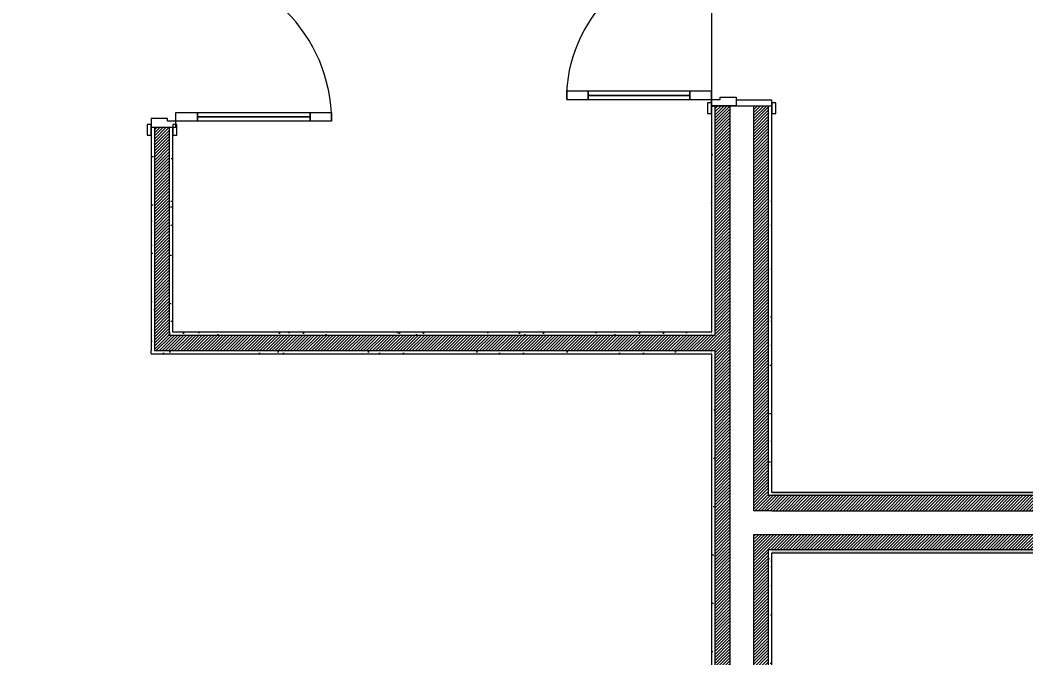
# Model space of a CAD drawing. Header units: millimetres. Extents: x 141848 to 1648660, y -821378 to -151356.
# Drawn here: x 174667 to 179334, y -212023 to -209065 of the extents above; entities that cross this region are included whole.
import ezdxf

# ---------------------------------------------------------------- set-up
doc = ezdxf.new("R2010")
doc.units = ezdxf.units.MM
doc.header["$MEASUREMENT"] = 0
doc.linetypes.add('Wipeout_Contour', pattern=[1000, 0, -1000])
for name, color, linetype in [('Cotations - 1_100', 7, 'Continuous'), ('Portes ARCHICAD', 7, 'Continuous'), ('Sols_ Dalles', 7, 'Continuous'), ('Structure - Murs extérieurs', 7, 'Continuous')]:
    doc.layers.add(name, color=color, linetype=linetype)
doc.styles.add('STYLE_GENERE_2', font='')
doc.styles.get('STYLE_GENERE_2').set_extended_font_data('Arial')
doc.dimstyles.new('STYLE_GENERE__1', dxfattribs={"dimtxt": 250, "dimasz": 190, "dimexe": 1.25, "dimexo": 0.625, "dimgap": 0, "dimtad": 1, "dimlfac": 0.001, "dimtxsty": 'STYLE_GENERE_2', "dimblk": 'ARROWHEAD_6', "dimblk1": 'ARROWHEAD_6', "dimblk2": 'ARROWHEAD_6', "dimcen": 2.5, "dimse1": 1, "dimse2": 1, "dimclrd": 7, "dimclre": 7, "dimclrt": 7, "dimazin": 3, "dimtfac": 1, "dimtmove": 0, "dimatfit": 3})
pattern_1 = [(45, (0, 175), (-55.68466, 55.68466), [0, -52.5, 0, -78.75]), (110, (175, 175), (74.000794, 26.934086), [0, -38.5, 0, -66.5])]
pattern_2 = [(45, (0, 0), (-7.0710678, 7.0710678), [])]

# ---------------------------------------------------------------- blocks, each defined once
blk = doc.blocks.new('Porte double 25')
at = {"layer": 'Portes ARCHICAD', "color": 7, "linetype": 'Continuous', "lineweight": 5}
for p, q in [((-672, 672), (-672, 572)), ((-632, 672), (-672, 672)), ((-632, 572), (-632, 672)), ((632, 572), (632, 672)), ((632, 672), (672, 672)), ((672, 672), (672, 572)), ((-672, 572), (-632, 572)), ((-652, 572), (-652, 100)), ((672, 572), (632, 572)), ((652, 572), (652, 100)), ((-632, 100), (-672, 100)), ((-672, 100), (-672, 0)), ((-632, 0), (-632, 100)), ((632, 0), (632, 100)), ((632, 100), (672, 100)), ((672, 100), (672, 0)), ((-737, 0), (-737, 19)), ((-737, 19), (-687, 19)), ((-687, 0), (-737, 0)), ((-700, 0), (-737, 0)), ((-700, 0), (-737, 0)), ((-672, 0), (-700, 0)), ((-700, 0), (-700, -115)), ((-700, 0), (-700, -15)), ((-700, 0), (-700, -15)), ((-687, 19), (-687, 0)), ((-672, -40), (-672, 0)), ((-672, 0), (-632, 0)), ((672, 0), (632, 0)), ((700, 0), (672, 0)), ((672, 0), (672, -40)), ((687, 19), (737, 19)), ((687, 0), (687, 19)), ((737, 0), (687, 0)), ((700, -115), (700, 0)), ((700, 0), (700, -15)), ((700, 0), (700, -15)), ((700, 0), (737, 0)), ((700, 0), (737, 0)), ((737, 19), (737, 0)), ((-700, -15), (-700, -85)), ((-700, -15), (-700, -85)), ((-660, -40), (-672, -40)), ((-660, -115), (-660, -40)), ((672, -40), (660, -40)), ((660, -40), (660, -115)), ((700, -15), (700, -85)), ((700, -15), (700, -85)), ((-700, -85), (-700, -115)), ((-700, -85), (-700, -115)), ((700, -85), (700, -115)), ((700, -85), (700, -115)), ((-700, -280), (-700, -115)), ((-700, -115), (-675, -115)), ((-700, -115), (-660, -115)), ((-700, -115), (-700, -195)), ((-700, -115), (-700, -195)), ((-675, -115), (-675, -280)), ((660, -115), (700, -115)), ((675, -280), (675, -115)), ((675, -115), (700, -115)), ((700, -115), (700, -280)), ((700, -115), (700, -195)), ((700, -115), (700, -195)), ((-700, -195), (-700, -265)), ((-700, -195), (-700, -265)), ((700, -195), (700, -265)), ((700, -195), (700, -265)), ((-737, -299), (-737, -280)), ((-737, -280), (-687, -280)), ((-700, -280), (-737, -280)), ((-700, -280), (-737, -280)), ((-700, -265), (-700, -280)), ((-700, -265), (-700, -280)), ((-675, -280), (-700, -280)), ((-687, -280), (-687, -299)), ((700, -280), (675, -280)), ((687, -280), (737, -280)), ((687, -299), (687, -280)), ((700, -265), (700, -280)), ((700, -265), (700, -280)), ((700, -280), (737, -280)), ((700, -280), (737, -280)), ((737, -280), (737, -299)), ((-687, -299), (-737, -299)), ((737, -299), (687, -299))]:
    blk.add_line(p, q, dxfattribs=at)
at = {"layer": 'Portes ARCHICAD', "color": 7, "linetype": 'Continuous', "lineweight": 5, "flags": 128}
for points in [[(-672, 572), (-672, 100), (-652, 100), (-652, 572)], [(-652, 572), (-652, 100), (-632, 100), (-632, 572)], [(652, 572), (652, 100), (632, 100), (632, 572)], [(672, 572), (672, 100), (652, 100), (652, 572)]]:
    blk.add_lwpolyline(points, close=True, dxfattribs=at)
at = {"layer": 'Portes ARCHICAD', "color": 7, "linetype": 'Continuous', "lineweight": 5}
for centre, start, end in [((-672, 0), 0, 90), ((672, 0), 90, 180)]:
    blk.add_arc(centre, 672, start, end, dxfattribs=at)
blk = doc.blocks.new('Mur_23_1', base_point=(177875.5, -216895.6))
at = {"color": 254, "linetype": 'Wipeout_Contour', "lineweight": 0, "ltscale": 1100814.665457086}
blk.add_wipeout([(177875.5, -210512.4), (177890.5, -210512.4), (177890.5, -209461.7), (177875.5, -209461.7)], dxfattribs=at)
at = {"color": 254, "linetype": 'Wipeout_Contour', "lineweight": 0, "ltscale": 1102635.560287489}
blk.add_wipeout([(178140.5, -211255.6), (178155.5, -211255.6), (178155.5, -209461.7), (178140.5, -209461.7)], dxfattribs=at)
at = {"color": 254, "linetype": 'Wipeout_Contour', "lineweight": 0, "ltscale": 1102700.65385611}
blk.add_wipeout([(177890.5, -210612.4), (177890.5, -210597.4), (177875.5, -210597.4), (177875.5, -210612.4)], dxfattribs=at)
at = {"color": 254, "linetype": 'Wipeout_Contour', "lineweight": 0, "ltscale": 1106206.847679935}
blk.add_wipeout([(178155.5, -211535.6), (178155.5, -211520.6), (178140.5, -211520.6), (178140.5, -211535.6)], dxfattribs=at)
at = {"linetype": 'Continuous', "lineweight": 5, "true_color": 0x5f5f5f}
h = blk.add_hatch(dxfattribs=at)
h.set_pattern_fill('Enduit_0001', color=251, style=0, pattern_type=2)
h.set_pattern_definition(pattern_1)
h.paths.add_polyline_path([(177875.5, -210512.4), (177890.5, -210512.4), (177890.5, -209461.7), (177875.5, -209461.7)])
h = blk.add_hatch(dxfattribs=at)
h.set_pattern_fill('Enduit_0001', color=251, style=0, pattern_type=2)
h.set_pattern_definition(pattern_1)
h.paths.add_polyline_path([(178140.5, -211255.6), (178155.5, -211255.6), (178155.5, -209461.7), (178140.5, -209461.7)])
h = blk.add_hatch(dxfattribs=at)
h.set_pattern_fill('Enduit_0001', color=251, style=0, pattern_type=2)
h.set_pattern_definition(pattern_1)
h.paths.add_polyline_path([(177890.5, -210612.4), (177890.5, -210597.4), (177875.5, -210597.4), (177875.5, -210612.4)])
h = blk.add_hatch(dxfattribs=at)
h.set_pattern_fill('Enduit_0001', color=251, style=0, pattern_type=2)
h.set_pattern_definition(pattern_1)
h.paths.add_polyline_path([(178155.5, -211535.6), (178155.5, -211520.6), (178140.5, -211520.6), (178140.5, -211535.6)])
at = {"color": 254, "linetype": 'Wipeout_Contour', "lineweight": 0, "ltscale": 1102440.929173959}
blk.add_wipeout([(177890.5, -210527.4), (177890.5, -210512.4), (177875.5, -210512.4), (177875.5, -210527.4)], dxfattribs=at)
at = {"color": 254, "linetype": 'Wipeout_Contour', "lineweight": 0, "ltscale": 1104953.858259176}
blk.add_wipeout([(177890.5, -212070), (177890.5, -210612.4), (177875.5, -210612.4), (177875.5, -212070)], dxfattribs=at)
at = {"color": 254, "linetype": 'Wipeout_Contour', "lineweight": 0, "ltscale": 1105396.288857299}
blk.add_wipeout([(178155.5, -211270.6), (178155.5, -211255.6), (178140.5, -211255.6), (178140.5, -211270.6)], dxfattribs=at)
at = {"color": 254, "linetype": 'Wipeout_Contour', "lineweight": 0, "ltscale": 1108658.79695027}
blk.add_wipeout([(178140.5, -211535.6), (178140.5, -213120.9), (178155.5, -213120.9), (178155.5, -211535.6)], dxfattribs=at)
at = {"linetype": 'Continuous', "lineweight": 5, "true_color": 0x5f5f5f}
h = blk.add_hatch(dxfattribs=at)
h.set_pattern_fill('Enduit_0001', color=251, style=0, pattern_type=2)
h.set_pattern_definition(pattern_1)
h.paths.add_polyline_path([(177890.5, -210527.4), (177890.5, -210512.4), (177875.5, -210512.4), (177875.5, -210527.4)])
h = blk.add_hatch(dxfattribs=at)
h.set_pattern_fill('Enduit_0001', color=251, style=0, pattern_type=2)
h.set_pattern_definition(pattern_1)
h.paths.add_polyline_path([(177890.5, -212070), (177890.5, -210612.4), (177875.5, -210612.4), (177875.5, -212070)])
h = blk.add_hatch(dxfattribs=at)
h.set_pattern_fill('Enduit_0001', color=251, style=0, pattern_type=2)
h.set_pattern_definition(pattern_1)
h.paths.add_polyline_path([(178155.5, -211270.6), (178155.5, -211255.6), (178140.5, -211255.6), (178140.5, -211270.6)])
h = blk.add_hatch(dxfattribs=at)
h.set_pattern_fill('Enduit_0001', color=251, style=0, pattern_type=2)
h.set_pattern_definition(pattern_1)
h.paths.add_polyline_path([(178140.5, -211535.6), (178140.5, -213120.9), (178155.5, -213120.9), (178155.5, -211535.6)])
at = {"color": 254, "linetype": 'Wipeout_Contour', "lineweight": 0, "ltscale": 1100947.473749833}
blk.add_wipeout([(177890.5, -210527.4), (177960.5, -210527.4), (177960.5, -209461.7), (177890.5, -209461.7)], dxfattribs=at)
at = {"linetype": 'Continuous', "lineweight": 5, "true_color": 0x5f5f5f}
h = blk.add_hatch(dxfattribs=at)
h.set_pattern_fill('Briques_terre_cuite__int_97', color=251, style=0, pattern_type=2)
h.set_pattern_definition(pattern_2)
h.paths.add_polyline_path([(177890.5, -210527.4), (177960.5, -210527.4), (177960.5, -209461.7), (177890.5, -209461.7)])
at = {"color": 7, "linetype": 'Continuous', "lineweight": 5}
for q in [(177875.5, -209498.7), (177890.5, -209461.7)]:
    blk.add_line((177875.5, -209461.7), q, dxfattribs=at)
at = {"color": 254, "linetype": 'Wipeout_Contour', "lineweight": 0, "ltscale": 1102680.510046875}
blk.add_wipeout([(177960.5, -210597.4), (177960.5, -210527.4), (177890.5, -210527.4), (177890.5, -210597.4)], dxfattribs=at)
at = {"linetype": 'Continuous', "lineweight": 5, "true_color": 0x5f5f5f}
h = blk.add_hatch(dxfattribs=at)
h.set_pattern_fill('Briques_terre_cuite__int_97', color=251, style=0, pattern_type=2)
h.set_pattern_definition(pattern_2)
h.paths.add_polyline_path([(177960.5, -210597.4), (177960.5, -210527.4), (177890.5, -210527.4), (177890.5, -210597.4)])
at = {"color": 7, "linetype": 'Continuous', "lineweight": 5}
for p, q in [((177890.5, -209461.7), (177890.5, -210527.4)), ((177890.5, -210527.4), (177875.5, -210527.4))]:
    blk.add_line(p, q, dxfattribs=at)
at = {"color": 7, "linetype": 'Continuous', "lineweight": 5, "flags": 128}
blk.add_lwpolyline([(177875.5, -209461.7), (177875.5, -210512.4)], dxfattribs=at)
at = {"color": 254, "linetype": 'Wipeout_Contour', "lineweight": 0, "ltscale": 1105063.408848827}
blk.add_wipeout([(177960.5, -212085), (177960.5, -210597.4), (177890.5, -210597.4), (177890.5, -212085)], dxfattribs=at)
at = {"linetype": 'Continuous', "lineweight": 5, "true_color": 0x5f5f5f}
h = blk.add_hatch(dxfattribs=at)
h.set_pattern_fill('Briques_terre_cuite__int_97', color=251, style=0, pattern_type=2)
h.set_pattern_definition(pattern_2)
h.paths.add_polyline_path([(177960.5, -212085), (177960.5, -210597.4), (177890.5, -210597.4), (177890.5, -212085)])
at = {"color": 7, "linetype": 'Continuous', "lineweight": 5}
for p, q in [((177875.5, -210597.4), (177890.5, -210597.4)), ((177890.5, -210597.4), (177890.5, -212085))]:
    blk.add_line(p, q, dxfattribs=at)
at = {"color": 7, "linetype": 'Continuous', "lineweight": 5, "flags": 128}
blk.add_lwpolyline([(177875.5, -210612.4), (177875.5, -212070)], dxfattribs=at)
at = {"color": 254, "linetype": 'Wipeout_Contour', "lineweight": 0, "ltscale": 1102423.136729108}
blk.add_wipeout([(177960.5, -211340.6), (178070.5, -211340.6), (178070.5, -209461.7), (177960.5, -209461.7)], dxfattribs=at)
at = {"color": 7, "linetype": 'Continuous', "lineweight": 5}
for p, q in [((177890.5, -209461.7), (177960.5, -209461.7)), ((177960.5, -209461.7), (177990.5, -209461.7))]:
    blk.add_line(p, q, dxfattribs=at)
at = {"color": 254, "linetype": 'Wipeout_Contour', "lineweight": 0, "ltscale": 1102548.644391995}
blk.add_wipeout([(178070.5, -211270.6), (178140.5, -211270.6), (178140.5, -209461.7), (178070.5, -209461.7)], dxfattribs=at)
at = {"color": 254, "linetype": 'Wipeout_Contour', "lineweight": 0, "ltscale": 1105460.073086165}
blk.add_wipeout([(178070.5, -211450.6), (178070.5, -211340.6), (177960.5, -211340.6), (177960.5, -211450.6)], dxfattribs=at)
at = {"linetype": 'Continuous', "lineweight": 5, "true_color": 0x5f5f5f}
h = blk.add_hatch(dxfattribs=at)
h.set_pattern_fill('Briques_terre_cuite__int_97', color=251, style=0, pattern_type=2)
h.set_pattern_definition(pattern_2)
h.paths.add_polyline_path([(178070.5, -211270.6), (178140.5, -211270.6), (178140.5, -209461.7), (178070.5, -209461.7)])
at = {"color": 7, "linetype": 'Continuous', "lineweight": 5}
for p, q in [((177960.5, -209461.7), (177960.5, -211340.6)), ((177990.5, -209461.7), (178070.5, -209461.7)), ((178070.5, -209461.7), (178140.5, -209461.7)), ((178140.5, -209461.7), (178155.5, -209461.7)), ((178155.5, -209461.7), (178155.5, -209498.7))]:
    blk.add_line(p, q, dxfattribs=at)
at = {"layer": 'Portes ARCHICAD', "color": 7, "linetype": 'Continuous', "lineweight": 5, "xscale": -1, "zscale": 1000, "rotation": 90}
blk.add_blockref('Porte double 25', (177875.5, -208761.7), dxfattribs=at)
at = {"color": 254, "linetype": 'Wipeout_Contour', "lineweight": 0, "ltscale": 1108188.163998647}
blk.add_wipeout([(177960.5, -211450.6), (177960.5, -213120.9), (178070.5, -213120.9), (178070.5, -211450.6)], dxfattribs=at)
at = {"color": 7, "linetype": 'Continuous', "lineweight": 5}
for p, q in [((177960.5, -211340.6), (177960.5, -211450.6)), ((177960.5, -211450.6), (177960.5, -213120.9))]:
    blk.add_line(p, q, dxfattribs=at)
at = {"color": 254, "linetype": 'Wipeout_Contour', "lineweight": 0, "ltscale": 1105416.694641163}
blk.add_wipeout([(178140.5, -211340.6), (178140.5, -211270.6), (178070.5, -211270.6), (178070.5, -211340.6)], dxfattribs=at)
at = {"color": 254, "linetype": 'Wipeout_Contour', "lineweight": 0, "ltscale": 1105967.31745343}
blk.add_wipeout([(178140.5, -211520.6), (178140.5, -211450.6), (178070.5, -211450.6), (178070.5, -211520.6)], dxfattribs=at)
at = {"linetype": 'Continuous', "lineweight": 5, "true_color": 0x5f5f5f}
h = blk.add_hatch(dxfattribs=at)
h.set_pattern_fill('Briques_terre_cuite__int_97', color=251, style=0, pattern_type=2)
h.set_pattern_definition(pattern_2)
h.paths.add_polyline_path([(178140.5, -211340.6), (178140.5, -211270.6), (178070.5, -211270.6), (178070.5, -211340.6)])
h = blk.add_hatch(dxfattribs=at)
h.set_pattern_fill('Briques_terre_cuite__int_97', color=251, style=0, pattern_type=2)
h.set_pattern_definition(pattern_2)
h.paths.add_polyline_path([(178140.5, -211520.6), (178140.5, -211450.6), (178070.5, -211450.6), (178070.5, -211520.6)])
at = {"color": 7, "linetype": 'Continuous', "lineweight": 5}
for p, q in [((178070.5, -209461.7), (178070.5, -211270.6)), ((178140.5, -211270.6), (178140.5, -209461.7)), ((178070.5, -211270.6), (178070.5, -211340.6)), ((178155.5, -211270.6), (178140.5, -211270.6)), ((178140.5, -211340.6), (178070.5, -211340.6)), ((178070.5, -211450.6), (178140.5, -211450.6))]:
    blk.add_line(p, q, dxfattribs=at)
at = {"color": 7, "linetype": 'Continuous', "lineweight": 5, "flags": 128}
blk.add_lwpolyline([(178155.5, -211255.6), (178155.5, -209461.7)], dxfattribs=at)
at = {"color": 254, "linetype": 'Wipeout_Contour', "lineweight": 0, "ltscale": 1108526.592801025}
blk.add_wipeout([(178070.5, -211520.6), (178070.5, -213120.9), (178140.5, -213120.9), (178140.5, -211520.6)], dxfattribs=at)
at = {"linetype": 'Continuous', "lineweight": 5, "true_color": 0x5f5f5f}
h = blk.add_hatch(dxfattribs=at)
h.set_pattern_fill('Briques_terre_cuite__int_97', color=251, style=0, pattern_type=2)
h.set_pattern_definition(pattern_2)
h.paths.add_polyline_path([(178070.5, -211520.6), (178070.5, -213120.9), (178140.5, -213120.9), (178140.5, -211520.6)])
at = {"color": 7, "linetype": 'Continuous', "lineweight": 5}
for p, q in [((178070.5, -211450.6), (178070.5, -211520.6)), ((178070.5, -211520.6), (178070.5, -213120.9)), ((178140.5, -211520.6), (178155.5, -211520.6)), ((178140.5, -213120.9), (178140.5, -211520.6))]:
    blk.add_line(p, q, dxfattribs=at)
at = {"color": 7, "linetype": 'Continuous', "lineweight": 5, "flags": 128}
blk.add_lwpolyline([(178155.5, -213120.9), (178155.5, -211535.6)], dxfattribs=at)
blk = doc.blocks.new('Mur_25_1', base_point=(185576, -211395.6))
at = {"color": 254, "linetype": 'Wipeout_Contour', "lineweight": 0, "ltscale": 1105526.259335811}
blk.add_wipeout([(178155.5, -211340.6), (178155.5, -211270.6), (178140.5, -211270.6), (178140.5, -211340.6)], dxfattribs=at)
at = {"linetype": 'Continuous', "lineweight": 5, "true_color": 0x5f5f5f}
h = blk.add_hatch(dxfattribs=at)
h.set_pattern_fill('Briques_terre_cuite__int_97', color=251, style=0, pattern_type=2)
h.set_pattern_definition(pattern_2)
h.paths.add_polyline_path([(178155.5, -211340.6), (178155.5, -211270.6), (178140.5, -211270.6), (178140.5, -211340.6)])
at = {"color": 254, "linetype": 'Wipeout_Contour', "lineweight": 0, "ltscale": 1114728.128493999}
blk.add_wipeout([(185296, -211255.6), (178155.5, -211255.6), (178155.5, -211270.6), (185296, -211270.6)], dxfattribs=at)
at = {"color": 254, "linetype": 'Wipeout_Contour', "lineweight": 0, "ltscale": 1105801.524613}
blk.add_wipeout([(178155.5, -211450.6), (178155.5, -211340.6), (178140.5, -211340.6), (178140.5, -211450.6)], dxfattribs=at)
at = {"linetype": 'Continuous', "lineweight": 5, "true_color": 0x5f5f5f}
h = blk.add_hatch(dxfattribs=at)
h.set_pattern_fill('Enduit_0001', color=251, style=0, pattern_type=2)
h.set_pattern_definition(pattern_1)
h.paths.add_polyline_path([(185296, -211255.6), (178155.5, -211255.6), (178155.5, -211270.6), (185296, -211270.6)])
at = {"color": 254, "linetype": 'Wipeout_Contour', "lineweight": 0, "ltscale": 1106076.827601533}
blk.add_wipeout([(178155.5, -211520.6), (178155.5, -211450.6), (178140.5, -211450.6), (178140.5, -211520.6)], dxfattribs=at)
at = {"linetype": 'Continuous', "lineweight": 5, "true_color": 0x5f5f5f}
h = blk.add_hatch(dxfattribs=at)
h.set_pattern_fill('Briques_terre_cuite__int_97', color=251, style=0, pattern_type=2)
h.set_pattern_definition(pattern_2)
h.paths.add_polyline_path([(178155.5, -211520.6), (178155.5, -211450.6), (178140.5, -211450.6), (178140.5, -211520.6)])
at = {"color": 254, "linetype": 'Wipeout_Contour', "lineweight": 0, "ltscale": 1105691.987195035}
blk.add_wipeout([(178140.5, -211450.6), (178140.5, -211340.6), (178070.5, -211340.6), (178070.5, -211450.6)], dxfattribs=at)
at = {"color": 254, "linetype": 'Wipeout_Contour', "lineweight": 0, "ltscale": 1115531.962706978}
blk.add_wipeout([(178155.5, -211535.6), (185296, -211535.6), (185296, -211520.6), (178155.5, -211520.6)], dxfattribs=at)
at = {"linetype": 'Continuous', "lineweight": 5, "true_color": 0x5f5f5f}
h = blk.add_hatch(dxfattribs=at)
h.set_pattern_fill('Enduit_0001', color=251, style=0, pattern_type=2)
h.set_pattern_definition(pattern_1)
h.paths.add_polyline_path([(178155.5, -211535.6), (185296, -211535.6), (185296, -211520.6), (178155.5, -211520.6)])
at = {"color": 254, "linetype": 'Wipeout_Contour', "lineweight": 0, "ltscale": 1115403.020742392}
blk.add_wipeout([(178155.5, -211520.6), (185296, -211520.6), (185296, -211450.6), (178155.5, -211450.6)], dxfattribs=at)
at = {"linetype": 'Continuous', "lineweight": 5, "true_color": 0x5f5f5f}
h = blk.add_hatch(dxfattribs=at)
h.set_pattern_fill('Briques_terre_cuite__int_97', color=251, style=0, pattern_type=2)
h.set_pattern_definition(pattern_2)
h.paths.add_polyline_path([(178155.5, -211520.6), (185296, -211520.6), (185296, -211450.6), (178155.5, -211450.6)])
at = {"color": 7, "linetype": 'Continuous', "lineweight": 5}
for p, q in [((178140.5, -211520.6), (178155.5, -211520.6)), ((178155.5, -211520.6), (185296, -211520.6))]:
    blk.add_line(p, q, dxfattribs=at)
at = {"color": 7, "linetype": 'Continuous', "lineweight": 5, "flags": 128}
blk.add_lwpolyline([(178155.5, -211535.6), (185296, -211535.6)], dxfattribs=at)
at = {"color": 254, "linetype": 'Wipeout_Contour', "lineweight": 0, "ltscale": 1115130.001308921}
blk.add_wipeout([(178155.5, -211450.6), (185296, -211450.6), (185296, -211340.6), (178155.5, -211340.6)], dxfattribs=at)
at = {"color": 7, "linetype": 'Continuous', "lineweight": 5}
for p, q in [((178070.5, -211450.6), (178140.5, -211450.6)), ((178140.5, -211450.6), (178155.5, -211450.6)), ((178155.5, -211450.6), (185296, -211450.6))]:
    blk.add_line(p, q, dxfattribs=at)
at = {"color": 254, "linetype": 'Wipeout_Contour', "lineweight": 0, "ltscale": 1114857.020136079}
blk.add_wipeout([(178155.5, -211340.6), (185296, -211340.6), (185296, -211270.6), (178155.5, -211270.6)], dxfattribs=at)
at = {"linetype": 'Continuous', "lineweight": 5, "true_color": 0x5f5f5f}
h = blk.add_hatch(dxfattribs=at)
h.set_pattern_fill('Briques_terre_cuite__int_97', color=251, style=0, pattern_type=2)
h.set_pattern_definition(pattern_2)
h.paths.add_polyline_path([(178155.5, -211340.6), (185296, -211340.6), (185296, -211270.6), (178155.5, -211270.6)])
at = {"color": 7, "linetype": 'Continuous', "lineweight": 5}
for p, q in [((178155.5, -211270.6), (178140.5, -211270.6)), ((185296, -211270.6), (178155.5, -211270.6)), ((178140.5, -211340.6), (178070.5, -211340.6)), ((178155.5, -211340.6), (178140.5, -211340.6)), ((178155.5, -211340.6), (185296, -211340.6))]:
    blk.add_line(p, q, dxfattribs=at)
at = {"color": 7, "linetype": 'Continuous', "lineweight": 5, "flags": 128}
blk.add_lwpolyline([(185296, -211255.6), (178155.5, -211255.6)], dxfattribs=at)
blk = doc.blocks.new('Mur_107_1', base_point=(175290.3, -210597.4))
at = {"color": 254, "linetype": 'Wipeout_Contour', "lineweight": 0, "ltscale": 821970.109951}
blk.add_wipeout([(175360.3, -210512.4), (175360.3, -210527.4), (175375.3, -210512.4)], dxfattribs=at).dxf.layer = 'Structure - Murs extérieurs'
at = {"color": 254, "linetype": 'Wipeout_Contour', "lineweight": 0, "ltscale": 1102570.789687029}
blk.add_wipeout([(177890.5, -210597.4), (177890.5, -210527.4), (177875.5, -210527.4), (177875.5, -210597.4)], dxfattribs=at).dxf.layer = 'Structure - Murs extérieurs'
at = {"color": 254, "linetype": 'Wipeout_Contour', "lineweight": 0, "ltscale": 822002.90384}
blk.add_wipeout([(175275.3, -210597.4), (175275.3, -210612.4), (175290.3, -210597.4)], dxfattribs=at).dxf.layer = 'Structure - Murs extérieurs'
at = {"layer": 'Structure - Murs extérieurs', "linetype": 'Continuous', "lineweight": 5, "true_color": 0x5f5f5f}
h = blk.add_hatch(dxfattribs=at)
h.set_pattern_fill('Enduit_0001', color=251, style=0, pattern_type=2)
h.set_pattern_definition(pattern_1)
h.paths.add_polyline_path([(175360.3, -210512.4), (175360.3, -210527.4), (175375.3, -210512.4)])
h = blk.add_hatch(dxfattribs=at)
h.set_pattern_fill('Briques_terre_cuite__int_97', color=251, style=0, pattern_type=2)
h.set_pattern_definition(pattern_2)
h.paths.add_polyline_path([(177890.5, -210597.4), (177890.5, -210527.4), (177875.5, -210527.4), (177875.5, -210597.4)])
h = blk.add_hatch(dxfattribs=at)
h.set_pattern_fill('Enduit_0001', color=251, style=0, pattern_type=2)
h.set_pattern_definition(pattern_1)
h.paths.add_polyline_path([(175275.3, -210597.4), (175275.3, -210612.4), (175290.3, -210597.4)])
at = {"color": 254, "linetype": 'Wipeout_Contour', "lineweight": 0, "ltscale": 821947.766148}
blk.add_wipeout([(175290.3, -210527.4), (175290.3, -210597.4), (175360.3, -210527.4)], dxfattribs=at).dxf.layer = 'Structure - Murs extérieurs'
at = {"layer": 'Structure - Murs extérieurs', "linetype": 'Continuous', "lineweight": 5, "true_color": 0x5f5f5f}
h = blk.add_hatch(dxfattribs=at)
h.set_pattern_fill('Briques_terre_cuite__int_97', color=251, style=0, pattern_type=2)
h.set_pattern_definition(pattern_2)
h.paths.add_polyline_path([(175290.3, -210527.4), (175290.3, -210597.4), (175360.3, -210527.4)])
at = {"color": 254, "linetype": 'Wipeout_Contour', "lineweight": 0, "ltscale": 821991.363979}
blk.add_wipeout([(175375.3, -210512.4), (175360.3, -210527.4), (175375.3, -210527.4)], dxfattribs=at).dxf.layer = 'Structure - Murs extérieurs'
at = {"color": 254, "linetype": 'Wipeout_Contour', "lineweight": 0, "ltscale": 822024.15764}
blk.add_wipeout([(175290.3, -210597.4), (175275.3, -210612.4), (175290.3, -210612.4)], dxfattribs=at).dxf.layer = 'Structure - Murs extérieurs'
at = {"layer": 'Structure - Murs extérieurs', "linetype": 'Continuous', "lineweight": 5, "true_color": 0x5f5f5f}
h = blk.add_hatch(dxfattribs=at)
h.set_pattern_fill('Enduit_0001', color=251, style=0, pattern_type=2)
h.set_pattern_definition(pattern_1)
h.paths.add_polyline_path([(175375.3, -210512.4), (175360.3, -210527.4), (175375.3, -210527.4)])
h = blk.add_hatch(dxfattribs=at)
h.set_pattern_fill('Enduit_0001', color=251, style=0, pattern_type=2)
h.set_pattern_definition(pattern_1)
h.paths.add_polyline_path([(175290.3, -210597.4), (175275.3, -210612.4), (175290.3, -210612.4)])
at = {"color": 254, "linetype": 'Wipeout_Contour', "lineweight": 0, "ltscale": 1099207.546379548}
blk.add_wipeout([(175375.3, -210527.4), (177875.5, -210527.4), (177875.5, -210512.4), (175375.3, -210512.4)], dxfattribs=at).dxf.layer = 'Structure - Murs extérieurs'
at = {"color": 254, "linetype": 'Wipeout_Contour', "lineweight": 0, "ltscale": 1099359.268632479}
blk.add_wipeout([(175290.3, -210612.4), (177875.5, -210612.4), (177875.5, -210597.4), (175290.3, -210597.4)], dxfattribs=at).dxf.layer = 'Structure - Murs extérieurs'
at = {"layer": 'Structure - Murs extérieurs', "linetype": 'Continuous', "lineweight": 5, "true_color": 0x5f5f5f}
h = blk.add_hatch(dxfattribs=at)
h.set_pattern_fill('Enduit_0001', color=251, style=0, pattern_type=2)
h.set_pattern_definition(pattern_1)
h.paths.add_polyline_path([(175375.3, -210527.4), (177875.5, -210527.4), (177875.5, -210512.4), (175375.3, -210512.4)])
h = blk.add_hatch(dxfattribs=at)
h.set_pattern_fill('Enduit_0001', color=251, style=0, pattern_type=2)
h.set_pattern_definition(pattern_1)
h.paths.add_polyline_path([(175290.3, -210612.4), (177875.5, -210612.4), (177875.5, -210597.4), (175290.3, -210597.4)])
at = {"color": 254, "linetype": 'Wipeout_Contour', "lineweight": 0, "ltscale": 822046.479538}
blk.add_wipeout([(175360.3, -210527.4), (175290.3, -210597.4), (175360.3, -210597.4)], dxfattribs=at).dxf.layer = 'Structure - Murs extérieurs'
at = {"layer": 'Structure - Murs extérieurs', "linetype": 'Continuous', "lineweight": 5, "true_color": 0x5f5f5f}
h = blk.add_hatch(dxfattribs=at)
h.set_pattern_fill('Briques_terre_cuite__int_97', color=251, style=0, pattern_type=2)
h.set_pattern_definition(pattern_2)
h.paths.add_polyline_path([(175360.3, -210527.4), (175290.3, -210597.4), (175360.3, -210597.4)])
at = {"layer": 'Structure - Murs extérieurs', "color": 7, "linetype": 'Continuous', "lineweight": 5}
blk.add_line((175290.3, -210527.4), (175290.3, -210597.4), dxfattribs=at)
at = {"layer": 'Structure - Murs extérieurs', "color": 7, "linetype": 'Continuous', "lineweight": 5, "flags": 128}
blk.add_lwpolyline([(175275.3, -210612.4), (175275.3, -210597.4)], dxfattribs=at)
at = {"color": 254, "linetype": 'Wipeout_Contour', "lineweight": 0, "ltscale": 1099318.590936448}
blk.add_wipeout([(175360.3, -210597.4), (177875.5, -210597.4), (177875.5, -210527.4), (175360.3, -210527.4)], dxfattribs=at).dxf.layer = 'Structure - Murs extérieurs'
at = {"layer": 'Structure - Murs extérieurs', "linetype": 'Continuous', "lineweight": 5, "true_color": 0x5f5f5f}
h = blk.add_hatch(dxfattribs=at)
h.set_pattern_fill('Briques_terre_cuite__int_97', color=251, style=0, pattern_type=2)
h.set_pattern_definition(pattern_2)
h.paths.add_polyline_path([(175360.3, -210597.4), (177875.5, -210597.4), (177875.5, -210527.4), (175360.3, -210527.4)])
at = {"layer": 'Structure - Murs extérieurs', "color": 7, "linetype": 'Continuous', "lineweight": 5}
for p, q in [((175360.3, -210512.4), (175360.3, -210527.4)), ((177875.5, -210527.4), (175360.3, -210527.4)), ((177890.5, -210527.4), (177875.5, -210527.4)), ((175290.3, -210597.4), (175360.3, -210597.4)), ((175360.3, -210597.4), (177875.5, -210597.4)), ((177875.5, -210597.4), (177890.5, -210597.4))]:
    blk.add_line(p, q, dxfattribs=at)
at = {"layer": 'Structure - Murs extérieurs', "color": 7, "linetype": 'Continuous', "lineweight": 5, "flags": 128}
for points in [[(177875.5, -210512.4), (175375.3, -210512.4)], [(175275.3, -210612.4), (177875.5, -210612.4)]]:
    blk.add_lwpolyline(points, dxfattribs=at)
blk = doc.blocks.new('Porte double 25_6')
at = {"layer": 'Portes ARCHICAD', "color": 7, "linetype": 'Continuous', "lineweight": 5}
for p, q in [((-722, 722), (-722, 622)), ((-682, 722), (-722, 722)), ((-682, 622), (-682, 722)), ((682, 622), (682, 722)), ((682, 722), (722, 722)), ((722, 722), (722, 622)), ((-722, 622), (-682, 622)), ((-702, 622), (-702, 100)), ((722, 622), (682, 622)), ((702, 622), (702, 100)), ((-682, 100), (-722, 100)), ((-722, 100), (-722, 0)), ((-682, 0), (-682, 100)), ((682, 0), (682, 100)), ((682, 100), (722, 100)), ((722, 100), (722, 0)), ((-737, 4), (-787, 4)), ((-787, 4), (-787, -15)), ((-722, 0), (-750, 0)), ((-750, 0), (-750, -115)), ((-737, -15), (-737, 4)), ((-722, -40), (-722, 0)), ((-722, 0), (-682, 0)), ((722, 0), (682, 0)), ((750, 0), (722, 0)), ((722, 0), (722, -40)), ((787, 4), (737, 4)), ((737, 4), (737, -15)), ((750, -115), (750, 0)), ((787, -15), (787, 4)), ((-787, -15), (-737, -15)), ((-750, -15), (-787, -15)), ((-750, -15), (-787, -15)), ((-750, -30), (-750, -15)), ((-750, -30), (-750, -15)), ((-750, -100), (-750, -30)), ((-750, -100), (-750, -30)), ((-710, -40), (-722, -40)), ((-710, -115), (-710, -40)), ((722, -40), (710, -40)), ((710, -40), (710, -115)), ((737, -15), (787, -15)), ((750, -30), (750, -15)), ((750, -30), (750, -15)), ((750, -15), (787, -15)), ((750, -15), (787, -15)), ((750, -100), (750, -30)), ((750, -100), (750, -30)), ((-737, -115), (-787, -115)), ((-787, -115), (-787, -134)), ((-750, -115), (-787, -115)), ((-750, -115), (-787, -115)), ((-787, -134), (-737, -134)), ((-750, -115), (-750, -100)), ((-750, -115), (-750, -100)), ((-750, -115), (-710, -115)), ((-737, -134), (-737, -115)), ((710, -115), (750, -115)), ((787, -115), (737, -115)), ((737, -115), (737, -134)), ((737, -134), (787, -134)), ((750, -115), (750, -100)), ((750, -115), (750, -100)), ((750, -115), (787, -115)), ((750, -115), (787, -115)), ((787, -134), (787, -115))]:
    blk.add_line(p, q, dxfattribs=at)
at = {"layer": 'Portes ARCHICAD', "color": 7, "linetype": 'Continuous', "lineweight": 5, "flags": 128}
for points in [[(-722, 622), (-722, 100), (-702, 100), (-702, 622)], [(-702, 622), (-702, 100), (-682, 100), (-682, 622)], [(702, 622), (702, 100), (682, 100), (682, 622)], [(722, 622), (722, 100), (702, 100), (702, 622)]]:
    blk.add_lwpolyline(points, close=True, dxfattribs=at)
at = {"layer": 'Portes ARCHICAD', "color": 7, "linetype": 'Continuous', "lineweight": 5}
for centre, start, end in [((-722, 0), 0, 90), ((722, 0), 90, 180)]:
    blk.add_arc(centre, 722, start, end, dxfattribs=at)
blk = doc.blocks.new('Mur_109_1', base_point=(175290.3, -207025.8))
at = {"color": 254, "linetype": 'Wipeout_Contour', "lineweight": 0, "ltscale": 1086635.705017536}
blk.add_wipeout([(175290.3, -207025.8), (175275.3, -207025.8), (175275.3, -208061.7), (175290.3, -208061.7)], dxfattribs=at).dxf.layer = 'Structure - Murs extérieurs'
at = {"color": 254, "linetype": 'Wipeout_Contour', "lineweight": 0, "ltscale": 1086984.842327406}
blk.add_wipeout([(175360.3, -207110.8), (175360.3, -208061.7), (175375.3, -208061.7), (175375.3, -207110.8)], dxfattribs=at).dxf.layer = 'Structure - Murs extérieurs'
at = {"color": 254, "linetype": 'Wipeout_Contour', "lineweight": 0, "ltscale": 1094404.566997768}
blk.add_wipeout([(175275.3, -210597.4), (175290.3, -210597.4), (175290.3, -209561.7), (175275.3, -209561.7)], dxfattribs=at).dxf.layer = 'Structure - Murs extérieurs'
at = {"color": 254, "linetype": 'Wipeout_Contour', "lineweight": 0, "ltscale": 1094491.79320153}
blk.add_wipeout([(175360.3, -210512.4), (175375.3, -210512.4), (175375.3, -209561.7), (175360.3, -209561.7)], dxfattribs=at).dxf.layer = 'Structure - Murs extérieurs'
at = {"layer": 'Structure - Murs extérieurs', "linetype": 'Continuous', "lineweight": 5, "true_color": 0x5f5f5f}
h = blk.add_hatch(dxfattribs=at)
h.set_pattern_fill('Enduit_0001', color=251, style=0, pattern_type=2)
h.set_pattern_definition(pattern_1)
h.paths.add_polyline_path([(175290.3, -207025.8), (175275.3, -207025.8), (175275.3, -208061.7), (175290.3, -208061.7)])
h = blk.add_hatch(dxfattribs=at)
h.set_pattern_fill('Enduit_0001', color=251, style=0, pattern_type=2)
h.set_pattern_definition(pattern_1)
h.paths.add_polyline_path([(175360.3, -207110.8), (175360.3, -208061.7), (175375.3, -208061.7), (175375.3, -207110.8)])
h = blk.add_hatch(dxfattribs=at)
h.set_pattern_fill('Enduit_0001', color=251, style=0, pattern_type=2)
h.set_pattern_definition(pattern_1)
h.paths.add_polyline_path([(175275.3, -210597.4), (175290.3, -210597.4), (175290.3, -209561.7), (175275.3, -209561.7)])
h = blk.add_hatch(dxfattribs=at)
h.set_pattern_fill('Enduit_0001', color=251, style=0, pattern_type=2)
h.set_pattern_definition(pattern_1)
h.paths.add_polyline_path([(175360.3, -210512.4), (175375.3, -210512.4), (175375.3, -209561.7), (175360.3, -209561.7)])
at = {"color": 254, "linetype": 'Wipeout_Contour', "lineweight": 0, "ltscale": 1086852.250829161}
blk.add_wipeout([(175290.3, -207095.8), (175290.3, -208061.7), (175360.3, -208061.7), (175360.3, -207095.8)], dxfattribs=at).dxf.layer = 'Structure - Murs extérieurs'
at = {"color": 254, "linetype": 'Wipeout_Contour', "lineweight": 0, "ltscale": 1094405.903638622}
blk.add_wipeout([(175290.3, -210527.4), (175360.3, -210527.4), (175360.3, -209561.7), (175290.3, -209561.7)], dxfattribs=at).dxf.layer = 'Structure - Murs extérieurs'
at = {"layer": 'Structure - Murs extérieurs', "linetype": 'Continuous', "lineweight": 5, "true_color": 0x5f5f5f}
h = blk.add_hatch(dxfattribs=at)
h.set_pattern_fill('Briques_terre_cuite__int_97', color=251, style=0, pattern_type=2)
h.set_pattern_definition(pattern_2)
h.paths.add_polyline_path([(175290.3, -207095.8), (175290.3, -208061.7), (175360.3, -208061.7), (175360.3, -207095.8)])
h = blk.add_hatch(dxfattribs=at)
h.set_pattern_fill('Briques_terre_cuite__int_97', color=251, style=0, pattern_type=2)
h.set_pattern_definition(pattern_2)
h.paths.add_polyline_path([(175290.3, -210527.4), (175360.3, -210527.4), (175360.3, -209561.7), (175290.3, -209561.7)])
at = {"layer": 'Structure - Murs extérieurs', "color": 7, "linetype": 'Continuous', "lineweight": 5}
for p, q in [((175290.3, -207025.8), (175290.3, -207095.8)), ((175290.3, -207095.8), (175290.3, -208061.7)), ((175360.3, -207095.8), (175360.3, -207110.8)), ((175360.3, -208061.7), (175360.3, -207110.8)), ((175275.3, -208061.7), (175275.3, -208024.7)), ((175375.3, -208061.7), (175375.3, -208024.7)), ((175275.3, -208061.7), (175290.3, -208061.7)), ((175290.3, -208061.7), (175360.3, -208061.7)), ((175360.3, -208061.7), (175375.3, -208061.7)), ((175275.3, -209561.7), (175275.3, -209598.7)), ((175275.3, -209561.7), (175290.3, -209561.7)), ((175290.3, -209561.7), (175290.3, -210527.4)), ((175290.3, -209561.7), (175360.3, -209561.7)), ((175360.3, -210512.4), (175360.3, -209561.7)), ((175360.3, -209561.7), (175375.3, -209561.7)), ((175375.3, -209561.7), (175375.3, -209598.7)), ((175290.3, -210527.4), (175290.3, -210597.4)), ((175360.3, -210512.4), (175360.3, -210527.4))]:
    blk.add_line(p, q, dxfattribs=at)
at = {"layer": 'Structure - Murs extérieurs', "color": 7, "linetype": 'Continuous', "lineweight": 5, "flags": 128}
for points in [[(175275.3, -207025.8), (175275.3, -208061.7)], [(175375.3, -208061.7), (175375.3, -207110.8)], [(175275.3, -209561.7), (175275.3, -210597.4)], [(175375.3, -210512.4), (175375.3, -209561.7)]]:
    blk.add_lwpolyline(points, dxfattribs=at)
at = {"layer": 'Portes ARCHICAD', "color": 7, "linetype": 'Continuous', "lineweight": 5, "zscale": 1000, "rotation": 270}
blk.add_blockref('Porte double 25_6', (175390.3, -208811.7), dxfattribs=at)
blk = doc.blocks.new('*D495')
at = {"layer": 'Cotations - 1_100', "color": 7, "linetype": 'Continuous', "lineweight": 5}
for p, q in [((175375.3, -208070.2), (175375.3, -207695.2)), ((177875.5, -208070.2), (177875.5, -207695.2)), ((175475.3, -207782.7), (175275.3, -207982.7)), ((177975.5, -207782.7), (177775.5, -207982.7)), ((175375.3, -207882.7), (177875.5, -207882.7))]:
    blk.add_line(p, q, dxfattribs=at)
at = {"layer": 'Cotations - 1_100', "color": 7, "lineweight": 5, "char_height": 250, "attachment_point": 7, "style": 'STYLE_GENERE_2'}
for s, insert in [('\\A1;{\\pql;\\fArial|b0|i0|c0|p38;2,50}', (175960.3, -207832.7)), ('\\A1;{\\pql;\\fArial|b0|i0|c0|p38;0,28}', (177110.4, -207832.7))]:
    blk.add_mtext(s, dxfattribs=dict(at, insert=insert))
blk = doc.blocks.new('ARROWHEAD_6')
at = {"color": 0, "linetype": 'Continuous', "lineweight": 0}
for p, q in [((-0.5, -0.5), (0.5, 0.5)), ((0, 0), (-1, 0))]:
    blk.add_line(p, q, dxfattribs=at)
blk = doc.blocks.new('*D496')
at = {"layer": 'Cotations - 1_100', "color": 7, "linetype": 'Continuous', "lineweight": 5}
for p, q in [((177875.5, -208070.2), (177875.5, -207695.2)), ((178155.5, -208070.2), (178155.5, -207695.2)), ((177975.5, -207782.7), (177775.5, -207982.7)), ((178255.5, -207782.7), (178055.5, -207982.7)), ((177875.5, -207882.7), (178155.5, -207882.7))]:
    blk.add_line(p, q, dxfattribs=at)
blk = doc.blocks.new('*D497')
at = {"layer": 'Cotations - 1_100', "color": 7, "linetype": 'Continuous', "lineweight": 5}
for p, q in [((178155.5, -208070.2), (178155.5, -207695.2)), ((185296, -208070.2), (185296, -207695.2)), ((178255.5, -207782.7), (178055.5, -207982.7)), ((185396, -207782.7), (185196, -207982.7)), ((178155.5, -207882.7), (185296, -207882.7))]:
    blk.add_line(p, q, dxfattribs=at)
at = {"layer": 'Cotations - 1_100', "color": 7, "lineweight": 5, "char_height": 250, "attachment_point": 7, "style": 'STYLE_GENERE_2'}
for s, insert in [('\\A1;{\\pql;\\fArial|b0|i0|c0|p38;7,14}', (181060.6, -207832.7)), ('\\A1;{\\pql;\\fArial|b0|i0|c0|p38;0,28}', (184530.9, -207832.7))]:
    blk.add_mtext(s, dxfattribs=dict(at, insert=insert))
blk = doc.blocks.new('*D509')
at = {"layer": 'Cotations - 1_100', "color": 7, "linetype": 'Continuous', "lineweight": 5}
for p, q in [((175375.3, -212920.4), (175375.3, -212545.4)), ((177875.5, -212920.4), (177875.5, -212545.4)), ((175475.3, -212632.9), (175275.3, -212832.9)), ((177975.5, -212632.9), (177775.5, -212832.9)), ((175375.3, -212732.9), (177875.5, -212732.9))]:
    blk.add_line(p, q, dxfattribs=at)
at = {"layer": 'Cotations - 1_100', "color": 7, "lineweight": 5, "char_height": 250, "attachment_point": 7, "style": 'STYLE_GENERE_2'}
for s, insert in [('\\A1;{\\pql;\\fArial|b0|i0|c0|p38;2,50}', (175960.3, -212682.9)), ('\\A1;{\\pql;\\fArial|b0|i0|c0|p38;0,28}', (177110.4, -212682.9))]:
    blk.add_mtext(s, dxfattribs=dict(at, insert=insert))
blk = doc.blocks.new('*D510')
at = {"layer": 'Cotations - 1_100', "color": 7, "linetype": 'Continuous', "lineweight": 5}
for p, q in [((177875.5, -212920.4), (177875.5, -212545.4)), ((178155.5, -212920.4), (178155.5, -212545.4)), ((177975.5, -212632.9), (177775.5, -212832.9)), ((178255.5, -212632.9), (178055.5, -212832.9)), ((177875.5, -212732.9), (178155.5, -212732.9))]:
    blk.add_line(p, q, dxfattribs=at)
blk = doc.blocks.new('*D511')
at = {"layer": 'Cotations - 1_100', "color": 7, "linetype": 'Continuous', "lineweight": 5}
for p, q in [((178155.5, -212920.4), (178155.5, -212545.4)), ((185296, -212920.4), (185296, -212545.4)), ((178255.5, -212632.9), (178055.5, -212832.9)), ((185396, -212632.9), (185196, -212832.9)), ((178155.5, -212732.9), (185296, -212732.9))]:
    blk.add_line(p, q, dxfattribs=at)
at = {"layer": 'Cotations - 1_100', "color": 7, "lineweight": 5, "char_height": 250, "attachment_point": 7, "style": 'STYLE_GENERE_2'}
for s, insert in [('\\A1;{\\pql;\\fArial|b0|i0|c0|p38;7,14}', (181060.6, -212682.9)), ('\\A1;{\\pql;\\fArial|b0|i0|c0|p38;0,28}', (184530.9, -212682.9))]:
    blk.add_mtext(s, dxfattribs=dict(at, insert=insert))

msp = doc.modelspace()

# ---------------------------------------------------------------- linework, layer by layer
at = {"layer": 'Sols_ Dalles', "color": 7, "linetype": 'Continuous', "lineweight": 5, "flags": 128}
msp.add_lwpolyline([(162820.434, -188437.176), (177875.542, -188437.176), (177875.542, -231395.57), (162820.434, -231395.57)], close=True, dxfattribs=at)

# ---------------------------------------------------------------- next in the draw order: block references
at = {"color": 7, "lineweight": 5}
msp.add_blockref('Mur_23_1', (177875.542, -216895.57), dxfattribs=at)

# ---------------------------------------------------------------- next in the draw order: block references
msp.add_blockref('Mur_25_1', (185576.034, -211395.57), dxfattribs=at)
at = {"layer": 'Structure - Murs extérieurs', "color": 211, "lineweight": 5, "true_color": 0xfe55ff}
msp.add_blockref('Mur_107_1', (175290.279, -210597.389), dxfattribs=at)

# ---------------------------------------------------------------- next in the draw order: dimensions: what is measured, and where the dimension line sits
at = {"layer": 'Cotations - 1_100', "color": 7, "linetype": 'Continuous', "lineweight": 5}
dim = msp.add_linear_dim(base=(177875.542, -212732.894), p1=(175375.279, -213870.773), p2=(177875.542, -211395.57), dimstyle='STYLE_GENERE__1', dxfattribs=at)
dim.commit()
dim.dimension.update_dxf_attribs({"geometry": '*D509', "text_midpoint": (176284.972, -212557.894), "dimtype": 160})

# ---------------------------------------------------------------- next in the draw order: block references
at = {"layer": 'Structure - Murs extérieurs', "color": 211, "lineweight": 5, "true_color": 0xfe55ff}
msp.add_blockref('Mur_109_1', (175290.279, -207025.765), dxfattribs=at)

# ---------------------------------------------------------------- next in the draw order: dimensions: what is measured, and where the dimension line sits
at = {"layer": 'Cotations - 1_100', "color": 7, "linetype": 'Continuous', "lineweight": 5}
for base, p1, p2, picture, middle in [((185296.034, -207882.706), (178155.542, -211395.57), (185296.034, -209914.784), '*D497', (181385.349, -207707.706)), ((178155.542, -207882.706), (177875.542, -211395.57), (178155.542, -211395.57), '*D496', (177435.103, -207707.706)), ((185296.034, -212732.894), (178155.542, -216615.57), (185296.034, -209914.784), '*D511', (181385.349, -212557.894)), ((178155.542, -212732.894), (177875.542, -211395.57), (178155.542, -216615.57), '*D510', (177435.103, -212557.894))]:
    dim = msp.add_linear_dim(base=base, p1=p1, p2=p2, dimstyle='STYLE_GENERE__1', dxfattribs=at)
    dim.commit()
    dim.dimension.update_dxf_attribs({"geometry": picture, "text_midpoint": middle, "dimtype": 160})

# ---------------------------------------------------------------- next in the draw order: dimensions: what is measured, and where the dimension line sits
dim = msp.add_linear_dim(base=(177875.542, -207882.706), p1=(175375.279, -208811.577), p2=(177875.542, -211395.57), dimstyle='STYLE_GENERE__1', dxfattribs=at)
dim.commit()
dim.dimension.update_dxf_attribs({"geometry": '*D495', "text_midpoint": (176284.972, -207707.706), "dimtype": 160})

doc.saveas('drawing.dxf')
